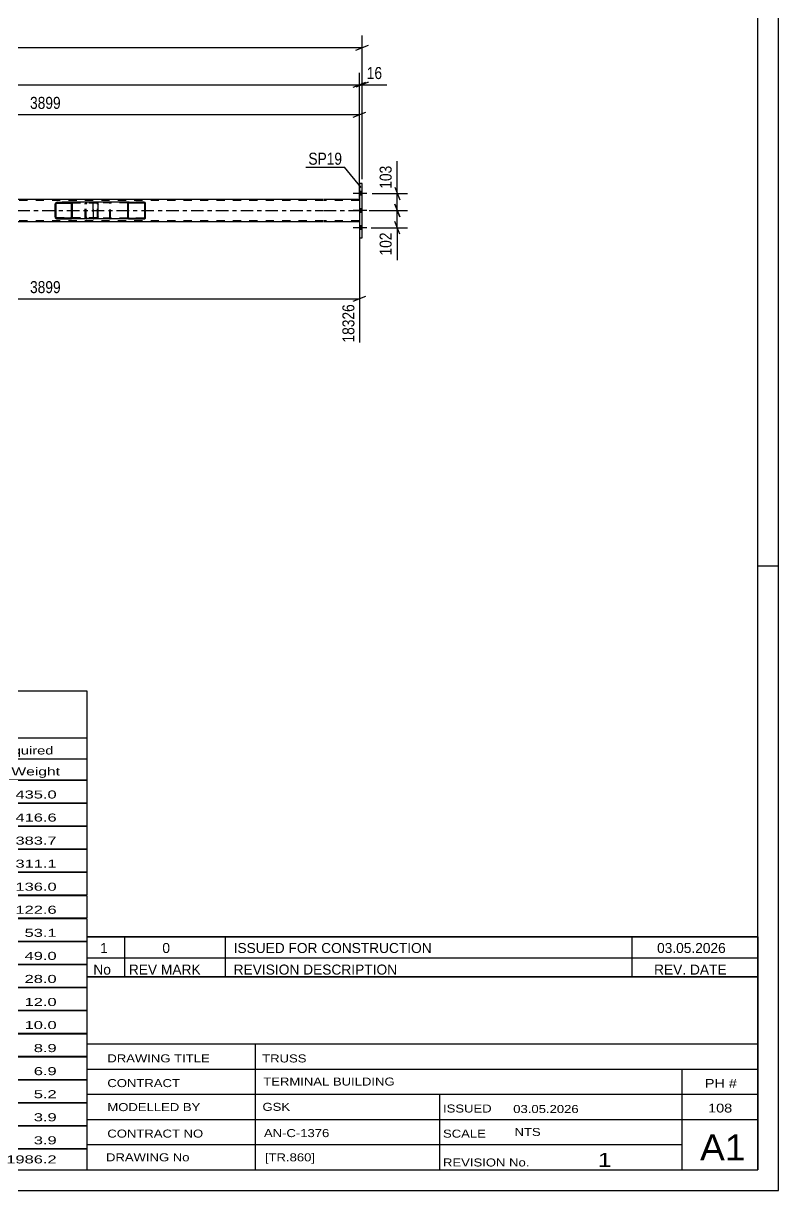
# Model space of a CAD drawing. Header units: millimetres. Extents: x 0 to 841, y 0 to 594.
# Drawn here: x 660.8 to 841, y 0 to 278.5 of the extents above; entities that cross this region are included whole.
import ezdxf

# ---------------------------------------------------------------- set-up
doc = ezdxf.new("R2010")
doc.units = ezdxf.units.MM
doc.linetypes.add('DXK_LINE_DOT2', pattern=[3.9198, 1.9599, -1.9599])
doc.linetypes.add('DXK_LINE_DOT3', pattern=[5.9187, 2.979, -0.9799, 0.9799, -0.9799])
doc.styles.add('Arial Narrow', font='ARIALN.TTF', dxfattribs={"height": 0.2})

# ---------------------------------------------------------------- blocks, each defined once
blk = doc.blocks.new('Unknown-815137657-15728')
at = {"color": 7, "linetype": 'Continuous'}
for p, q in [((676, 51.05), (676, 5)), ((676, 51.05), (836, 51.05)), ((836, 51), (836, 5)), ((676, 35), (836, 35)), ((716.14, 35), (716.14, 5)), ((676, 29), (836, 29)), ((818, 5.05), (818, 29.05)), ((676, 23), (836, 23)), ((760.14, 23), (760.14, 5)), ((676, 17), (836, 17)), ((676, 11), (818, 11)), ((676, 5), (836, 5))]:
    blk.add_line(p, q, dxfattribs=at)
at = {"color": 7, "style": 'Arial Narrow'}
for s, height, width, p in [('DRAWING TITLE', 1.9089, 1.425378, (680.88, 30.61)), ('TRUSS', 1.909, 1.425378, (717.81, 30.59)), ('CONTRACT', 1.909, 1.425378, (680.88, 24.71)), ('TERMINAL BUILDING', 1.9089, 1.425378, (718.06, 25.07)), ('MODELLED BY', 1.9089, 1.425378, (680.88, 18.98)), ('GSK', 1.909, 1.425378, (717.88, 19.04)), ('ISSUED', 1.909, 1.425378, (760.94, 18.64)), ('03.05.2026', 1.909, 1.425378, (777.69, 18.52)), ('CONTRACT NO', 1.9089, 1.425378, (680.88, 12.66)), ('AN-C-1376', 1.909, 1.425378, (718.23, 12.78)), ('SCALE', 1.909, 1.425378, (760.94, 12.65)), ('A1', 6.204, 1.25, (822.24, 7.2)), ('DRAWING No', 1.909, 1.425378, (680.56, 7)), ('[TR.860]', 1.909, 1.425378, (718.46, 6.99)), ('1', 3.34, 1.5, (797.91, 5.68)), ('REVISION No.', 1.9089, 1.425378, (760.94, 5.77))]:
    blk.add_text(s, height=height, dxfattribs=dict(at, width=width)).set_placement(p)
at = {"color": 7, "linetype": 'Continuous', "style": 'Arial Narrow'}
for s, height, width, p in [('PH #', 2.1, 1.42538, (823.4, 24.55)), ('108', 2.1, 1.42538, (824.19, 18.65)), ('NTS', 1.909, 1.425378, (778, 13.05))]:
    blk.add_text(s, height=height, dxfattribs=dict(at, width=width)).set_placement(p)
blk = doc.blocks.new('Unknown-815137657-1135')
at = {"color": 5, "linetype": 'Continuous'}
for p, q in [((841, 0), (841, 594)), ((836, 5), (836, 589)), ((841, 149), (836, 149)), ((5, 5), (836, 5)), ((0, 0), (841, 0))]:
    blk.add_line(p, q, dxfattribs=at)
blk = doc.blocks.new('Unknown-815137657-15729')
at = {"color": 7, "linetype": 'Continuous'}
for p, q in [((516, 119.25), (676, 119.25)), ((516, 108), (516, 119.25)), ((676, 119.25), (676, 108)), ((516, 108), (676, 108)), ((516, 108), (516, 103)), ((676, 108), (676, 103)), ((516, 103), (676, 103)), ((516, 103), (516, 98)), ((540, 103), (540, 98)), ((575.5, 103), (575.5, 98)), ((601.5, 103), (601.5, 98)), ((614.5, 103), (614.5, 98)), ((632, 103), (632, 98)), ((654, 103), (654, 98)), ((676, 103), (676, 98)), ((516, 98), (676, 98)), ((516, 97.95), (516, 92.55)), ((516, 97.95), (676, 97.95)), ((540, 98), (540, 92.5)), ((575.5, 98), (575.5, 92.5)), ((601.5, 98), (601.5, 92.5)), ((614.5, 98), (614.5, 92.5)), ((632, 98), (632, 92.5)), ((654, 98), (654, 92.5)), ((676, 97.95), (676, 92.55)), ((516, 92.55), (676, 92.55)), ((516, 92.45), (516, 87.05)), ((516, 92.45), (676, 92.45)), ((540, 92.5), (540, 87)), ((575.5, 92.5), (575.5, 87)), ((601.5, 92.5), (601.5, 87)), ((614.5, 92.5), (614.5, 87)), ((632, 92.5), (632, 87)), ((654, 92.5), (654, 87)), ((676, 92.45), (676, 87.05)), ((516, 87.05), (676, 87.05)), ((516, 86.95), (516, 81.55)), ((516, 86.95), (676, 86.95)), ((540, 87), (540, 81.5)), ((575.5, 87), (575.5, 81.5)), ((601.5, 87), (601.5, 81.5)), ((614.5, 87), (614.5, 81.5)), ((632, 87), (632, 81.5)), ((654, 87), (654, 81.5)), ((676, 86.95), (676, 81.55)), ((516, 81.55), (676, 81.55)), ((516, 81.45), (516, 76.05)), ((516, 81.45), (676, 81.45)), ((540, 81.5), (540, 76)), ((575.5, 81.5), (575.5, 76)), ((601.5, 81.5), (601.5, 76)), ((614.5, 81.5), (614.5, 76)), ((632, 81.5), (632, 76)), ((654, 81.5), (654, 76)), ((676, 81.45), (676, 76.05)), ((516, 76.05), (676, 76.05)), ((516, 75.95), (516, 70.55)), ((516, 75.95), (676, 75.95)), ((540, 76), (540, 70.5)), ((575.5, 76), (575.5, 70.5)), ((601.5, 76), (601.5, 70.5)), ((614.5, 76), (614.5, 70.5)), ((632, 76), (632, 70.5)), ((654, 76), (654, 70.5)), ((676, 75.95), (676, 70.55)), ((516, 70.55), (676, 70.55)), ((516, 70.45), (516, 65.05)), ((516, 70.45), (676, 70.45)), ((540, 70.5), (540, 65)), ((575.5, 70.5), (575.5, 65)), ((601.5, 70.5), (601.5, 65)), ((614.5, 70.5), (614.5, 65)), ((632, 70.5), (632, 65)), ((654, 70.5), (654, 65)), ((676, 70.45), (676, 65.05)), ((516, 65.05), (676, 65.05)), ((516, 64.95), (516, 59.55)), ((516, 64.95), (676, 64.95)), ((540, 65), (540, 59.5)), ((575.5, 65), (575.5, 59.5)), ((601.5, 65), (601.5, 59.5)), ((614.5, 65), (614.5, 59.5)), ((632, 65), (632, 59.5)), ((654, 65), (654, 59.5)), ((676, 64.95), (676, 59.55)), ((516, 59.55), (676, 59.55)), ((516, 59.45), (516, 54.05)), ((516, 59.45), (676, 59.45)), ((540, 59.5), (540, 54)), ((575.5, 59.5), (575.5, 54)), ((601.5, 59.5), (601.5, 54)), ((614.5, 59.5), (614.5, 54)), ((632, 59.5), (632, 54)), ((654, 59.5), (654, 54)), ((676, 59.45), (676, 54.05)), ((516, 54.05), (676, 54.05)), ((516, 53.95), (516, 48.55)), ((516, 53.95), (676, 53.95)), ((540, 54), (540, 48.5)), ((575.5, 54), (575.5, 48.5)), ((601.5, 54), (601.5, 48.5)), ((614.5, 54), (614.5, 48.5)), ((632, 54), (632, 48.5)), ((654, 54), (654, 48.5)), ((676, 53.95), (676, 48.55)), ((516, 48.55), (676, 48.55)), ((516, 48.45), (516, 43.05)), ((516, 48.45), (676, 48.45)), ((540, 48.5), (540, 43)), ((575.5, 48.5), (575.5, 43)), ((601.5, 48.5), (601.5, 43)), ((614.5, 48.5), (614.5, 43)), ((632, 48.5), (632, 43)), ((654, 48.5), (654, 43)), ((676, 48.45), (676, 43.05)), ((516, 43.05), (676, 43.05)), ((516, 42.95), (516, 37.55)), ((516, 42.95), (676, 42.95)), ((540, 43), (540, 37.5)), ((575.5, 43), (575.5, 37.5)), ((601.5, 43), (601.5, 37.5)), ((614.5, 43), (614.5, 37.5)), ((632, 43), (632, 37.5)), ((654, 43), (654, 37.5)), ((676, 42.95), (676, 37.55)), ((516, 37.55), (676, 37.55)), ((516, 37.45), (516, 32.05)), ((516, 37.45), (676, 37.45)), ((540, 37.5), (540, 32)), ((575.5, 37.5), (575.5, 32)), ((601.5, 37.5), (601.5, 32)), ((614.5, 37.5), (614.5, 32)), ((632, 37.5), (632, 32)), ((654, 37.5), (654, 32)), ((676, 37.45), (676, 32.05)), ((516, 32.05), (676, 32.05)), ((516, 31.95), (516, 26.55)), ((516, 31.95), (676, 31.95)), ((540, 32), (540, 26.5)), ((575.5, 32), (575.5, 26.5)), ((601.5, 32), (601.5, 26.5)), ((614.5, 32), (614.5, 26.5)), ((632, 32), (632, 26.5)), ((654, 32), (654, 26.5)), ((676, 31.95), (676, 26.55)), ((516, 26.55), (676, 26.55)), ((516, 26.45), (516, 21.05)), ((516, 26.45), (676, 26.45)), ((540, 26.5), (540, 21)), ((575.5, 26.5), (575.5, 21)), ((601.5, 26.5), (601.5, 21)), ((614.5, 26.5), (614.5, 21)), ((632, 26.5), (632, 21)), ((654, 26.5), (654, 21)), ((676, 26.45), (676, 21.05)), ((516, 21.05), (676, 21.05)), ((516, 20.95), (516, 15.55)), ((516, 20.95), (676, 20.95)), ((540, 21), (540, 15.5)), ((575.5, 21), (575.5, 15.5)), ((601.5, 21), (601.5, 15.5)), ((614.5, 21), (614.5, 15.5)), ((632, 21), (632, 15.5)), ((654, 21), (654, 15.5)), ((676, 20.95), (676, 15.55)), ((516, 15.55), (676, 15.55)), ((516, 15.45), (516, 10.05)), ((516, 15.45), (676, 15.45)), ((540, 15.5), (540, 10)), ((575.5, 15.5), (575.5, 10)), ((601.5, 15.5), (601.5, 10)), ((614.5, 15.5), (614.5, 10)), ((632, 15.5), (632, 10)), ((654, 15.5), (654, 10)), ((676, 15.45), (676, 10.05)), ((516, 10.05), (676, 10.05)), ((516, 10), (676, 10)), ((516, 10), (516, 5)), ((632, 10), (632, 5)), ((654, 10), (654, 5)), ((676, 10), (676, 5)), ((516, 5), (676, 5))]:
    blk.add_line(p, q, dxfattribs=at)
at = {"color": 7, "style": 'Arial Narrow'}
for s, height, width, p in [('GENERAL NOTES & WELD DETAILS :', 2.8633, 1.4, (517.15, 111.56)), ('REFER TYP DRAWING TYP-01', 1.9089, 1.6, (600.7, 111.66)), ("MATERIAL LIST FOR ASSEMBLY MK'D", 1.9089, 1.6, (517.15, 104.06)), ('TR860', 1.909, 1.794707, (609.9, 103.97)), ('1', 1.91, 1.794707, (638.08, 104.06)), ('No. Required', 1.9089, 1.6, (647.41, 104.06)), ('Mark', 1.909, 1.7, (517.34, 99)), ('Profile', 1.909, 1.7, (550.41, 99)), ('Material', 1.909, 1.7, (580.54, 99.06)), ('No.', 1.909, 1.7, (605.5, 99.06)), ('Length', 1.909, 1.7, (616, 99.06)), ('Area', 1.909, 1.7, (638.5, 99.06)), ('Weight', 1.909, 1.7, (658, 99.06))]:
    blk.add_text(s, height=height, dxfattribs=dict(at, width=width)).set_placement(p)
at = {"color": 7, "linetype": 'Continuous', "style": 'Arial Narrow'}
for s, height, width, p in [('BC181', 1.909, 1.794707, (517.5, 93.56)), ('SHS132*6', 1.909, 1.794707, (542, 93.56)), ('E350', 1.909, 1.794707, (581.74, 93.56)), ('1', 1.91, 1.794707, (605.86, 93.56)), ('18326', 1.909, 1.794707, (616.4, 93.56)), ('9.7', 1.909, 1.794707, (642.32, 93.56)), ('435.0', 1.909, 1.794707, (658.96, 93.56)), ('TR860', 1.909, 1.794707, (517.5, 88.06)), ('SHS100*8', 1.909, 1.794707, (542, 88.06)), ('E350', 1.909, 1.794707, (581.74, 88.06)), ('1', 1.91, 1.794707, (605.86, 88.06)), ('18028', 1.909, 1.794707, (616.4, 88.06)), ('7.2', 1.909, 1.794707, (642.32, 88.06)), ('416.6', 1.909, 1.794707, (658.96, 88.06)), ('M177', 1.909, 1.794707, (517.5, 82.56)), ('SHS100*6', 1.909, 1.794707, (542, 82.56)), ('E350', 1.909, 1.794707, (581.74, 82.56)), ('7', 1.91, 1.794707, (605.86, 82.56)), ('3167', 1.909, 1.794707, (618.58, 82.56)), ('1.2', 1.909, 1.794707, (642.32, 82.56)), ('383.7', 1.909, 1.794707, (658.96, 82.56)), ('M196', 1.909, 1.794707, (517.5, 77.06)), ('SHS100*4', 1.909, 1.794707, (542, 77.06)), ('E350', 1.909, 1.794707, (581.74, 77.06)), ('8', 1.91, 1.794707, (605.86, 77.06)), ('3261', 1.909, 1.794707, (618.58, 77.06)), ('1.3', 1.909, 1.794707, (642.32, 77.06)), ('311.1', 1.909, 1.794707, (658.96, 77.06)), ('SP20', 1.909, 1.794707, (517.5, 71.56)), ('PL20*380', 1.909, 1.794707, (542, 71.56)), ('E350', 1.909, 1.794707, (581.74, 71.56)), ('6', 1.91, 1.794707, (605.86, 71.56)), ('380', 1.909, 1.794707, (620.77, 71.56)), ('0.3', 1.909, 1.794707, (642.32, 71.56)), ('136.0', 1.909, 1.794707, (658.96, 71.56)), ('PL581', 1.909, 1.794707, (517.5, 66.06)), ('PL12*300', 1.909, 1.794707, (542, 66.06)), ('E350', 1.909, 1.794707, (581.74, 66.06)), ('14', 1.909, 1.794707, (604.76, 66.06)), ('310', 1.909, 1.794707, (620.77, 66.06)), ('0.2', 1.909, 1.794707, (642.32, 66.06)), ('122.6', 1.909, 1.794707, (658.96, 66.06)), ('SP19', 1.909, 1.794707, (517.5, 60.56)), ('PL16*325', 1.909, 1.794707, (542, 60.56)), ('E350', 1.909, 1.794707, (581.74, 60.56)), ('4', 1.91, 1.794707, (605.86, 60.56)), ('325', 1.909, 1.794707, (620.77, 60.56)), ('0.2', 1.909, 1.794707, (642.32, 60.56)), ('53.1', 1.909, 1.794707, (661.14, 60.56)), ('M1488', 1.909, 1.794707, (517.5, 55.06)), ('RHS100*100*6', 1.9089, 1.794707, (542, 55.06)), ('E350', 1.909, 1.794707, (581.74, 55.06)), ('14', 1.909, 1.794707, (604.76, 55.06)), ('198', 1.909, 1.794707, (620.77, 55.06)), ('0.1', 1.909, 1.794707, (642.32, 55.06)), ('49.0', 1.909, 1.794707, (661.14, 55.06)), ('TB74', 1.909, 1.794707, (517.5, 49.56)), ('RHS150*110*6', 1.9089, 1.794707, (542, 49.56)), ('E350', 1.909, 1.794707, (581.74, 49.56)), ('6', 1.91, 1.794707, (605.86, 49.56)), ('200', 1.909, 1.794707, (620.77, 49.56)), ('0.1', 1.909, 1.794707, (642.32, 49.56)), ('28.0', 1.909, 1.794707, (661.14, 49.56)), ('PL538', 1.909, 1.794707, (517.5, 44.06)), ('PL10*150', 1.909, 1.794707, (542, 44.06)), ('E350', 1.909, 1.794707, (581.74, 44.06)), ('6', 1.91, 1.794707, (605.86, 44.06)), ('170', 1.909, 1.794707, (620.77, 44.06)), ('0.1', 1.909, 1.794707, (642.32, 44.06)), ('12.0', 1.909, 1.794707, (661.14, 44.06)), ('ST33', 1.909, 1.794707, (517.5, 38.56)), ('PL8*100', 1.909, 1.794707, (542, 38.56)), ('E350', 1.909, 1.794707, (581.74, 38.56)), ('24', 1.909, 1.794707, (604.76, 38.56)), ('135', 1.909, 1.794707, (620.77, 38.56)), ('0.0', 1.909, 1.794707, (642.32, 38.56)), ('10.0', 1.909, 1.794707, (661.14, 38.56)), ('ST32', 1.909, 1.794707, (517.5, 33.06)), ('PL8*100', 1.909, 1.794707, (542, 33.06)), ('E350', 1.909, 1.794707, (581.74, 33.06)), ('24', 1.909, 1.794707, (604.76, 33.06)), ('121', 1.909, 1.794707, (620.77, 33.06)), ('0.0', 1.909, 1.794707, (642.32, 33.06)), ('8.9', 1.909, 1.794707, (663.33, 33.06)), ('M1545', 1.909, 1.794707, (517.5, 27.56)), ('RHS100*100*6', 1.9089, 1.794707, (542, 27.56)), ('E350', 1.909, 1.794707, (581.74, 27.56)), ('2', 1.91, 1.794707, (605.86, 27.56)), ('196', 1.909, 1.794707, (620.77, 27.56)), ('0.1', 1.909, 1.794707, (642.32, 27.56)), ('6.9', 1.909, 1.794707, (663.33, 27.56)), ('PL780', 1.909, 1.794707, (517.5, 22.06)), ('PL12*120', 1.909, 1.794707, (542, 22.06)), ('E350', 1.909, 1.794707, (581.74, 22.06)), ('2', 1.91, 1.794707, (605.86, 22.06)), ('230', 1.909, 1.794707, (620.77, 22.06)), ('0.1', 1.909, 1.794707, (642.32, 22.06)), ('5.2', 1.909, 1.794707, (663.33, 22.06)), ('M1489', 1.909, 1.794707, (517.5, 16.56)), ('RHS100*100*6', 1.9089, 1.794707, (542, 16.56)), ('E350', 1.909, 1.794707, (581.74, 16.56)), ('1', 1.91, 1.794707, (605.86, 16.56)), ('222', 1.909, 1.794707, (620.77, 16.56)), ('0.1', 1.909, 1.794707, (642.32, 16.56)), ('3.9', 1.909, 1.794707, (663.33, 16.56)), ('M1535', 1.909, 1.794707, (517.5, 11.06)), ('RHS100*100*6', 1.9089, 1.794707, (542, 11.06)), ('E350', 1.909, 1.794707, (581.74, 11.06)), ('1', 1.91, 1.794707, (605.86, 11.06)), ('220', 1.909, 1.794707, (620.77, 11.06)), ('0.1', 1.909, 1.794707, (642.32, 11.06)), ('3.9', 1.909, 1.794707, (663.33, 11.06)), ('Total', 1.909, 1.7, (618.33, 6.5)), ('44.9', 1.909, 1.794707, (639.64, 6.5)), ('1986.2', 1.909, 1.794707, (656.77, 6.5))]:
    blk.add_text(s, height=height, dxfattribs=dict(at, width=width)).set_placement(p)
blk = doc.blocks.new('Unknown-815137657-15731')
at = {"color": 7, "linetype": 'Continuous'}
for p, q in [((676, 60.55), (836, 60.55)), ((836, 60.55), (676, 60.55)), ((676, 60.55), (676, 55.55)), ((685, 60.55), (685, 55.55)), ((709, 60.55), (709, 55.55)), ((806, 60.55), (806, 55.55)), ((836, 60.55), (836, 55.55)), ((676, 55.55), (836, 55.55)), ((676, 55.55), (676, 51.05)), ((676, 55.55), (836, 55.55)), ((685, 55.55), (685, 51.05)), ((709, 55.55), (709, 51.05)), ((806, 55.55), (806, 51.05)), ((836, 55.55), (836, 51.05)), ((836, 51.05), (676, 51.05))]:
    blk.add_line(p, q, dxfattribs=at)
at = {"color": 7, "linetype": 'Continuous', "style": 'Arial Narrow'}
for s, height, width, p in [('1', 2.39, 1.196471, (679.16, 56.7)), ('0', 2.39, 1.196471, (694, 56.7)), ('ISSUED FOR CONSTRUCTION', 2.3861, 1.196471, (711, 56.7)), ('03.05.2026', 2.386, 1.196471, (812, 56.7)), ('No', 2.386, 1.2, (677.54, 51.55)), ('REV MARK', 2.386, 1.2, (686, 51.55)), ('REVISION DESCRIPTION', 2.3861, 1.2, (711, 51.55)), ('REV. DATE', 2.386, 1.2, (811.28, 51.55))]:
    blk.add_text(s, height=height, dxfattribs=dict(at, width=width)).set_placement(p)
blk = doc.blocks.new('Part-815137657-5983 - 5882')
at = {"color": 2, "linetype": 'Continuous'}
for p, q in [((741.64, 240.32), (741, 240.32)), ((741, 240.32), (741, 227.32)), ((741.64, 227.32), (741.64, 240.32)), ((741, 227.32), (741.64, 227.32))]:
    blk.add_line(p, q, dxfattribs=at)
blk = doc.blocks.new('Part-815137657-5951 - 5882')
at = {"linetype": 'Continuous'}
h = blk.add_hatch(dxfattribs=at)
h.set_pattern_fill('', scale=0.7, style=0, pattern_type=0)
h.set_pattern_definition([(45, (672.5586, 235.52), (-1.57154, 1.57154), [])])
h.paths.add_polyline_path([(672.6, 235.34), (672.56, 235.52), (672.45, 235.68), (672.29, 235.78), (672.09, 235.82), (668.91, 235.82), (668.72, 235.78), (668.55, 235.68), (668.45, 235.52), (668.41, 235.34), (668.41, 232.3), (668.45, 232.11), (668.55, 231.96), (668.72, 231.85), (668.91, 231.82), (672.09, 231.82), (672.29, 231.85), (672.45, 231.96), (672.56, 232.11), (672.6, 232.3)])
h.paths.add_polyline_path([(672.33, 232.2), (672.27, 232.13), (672.19, 232.07), (672.09, 232.06), (668.91, 232.06), (668.81, 232.07), (668.73, 232.13), (668.68, 232.2), (668.66, 232.3), (668.66, 235.34), (668.68, 235.43), (668.73, 235.51), (668.81, 235.56), (668.91, 235.58), (672.09, 235.58), (672.19, 235.56), (672.27, 235.51), (672.33, 235.43), (672.35, 235.34), (672.35, 232.3)])
at = {"color": 2, "linetype": 'Continuous'}
for p, q in [((668.45, 235.52), (668.41, 235.34)), ((668.41, 232.3), (668.41, 235.34)), ((668.66, 235.34), (668.68, 235.43)), ((668.66, 232.3), (668.66, 235.34)), ((668.68, 235.43), (668.73, 235.51)), ((668.91, 235.82), (668.72, 235.78)), ((668.73, 235.51), (668.81, 235.56)), ((668.81, 235.56), (668.91, 235.58)), ((668.91, 235.82), (672.09, 235.82)), ((668.91, 235.58), (672.09, 235.58)), ((678.39, 235.82), (672.09, 235.82)), ((672.29, 235.78), (672.09, 235.82)), ((672.09, 235.58), (672.19, 235.56)), ((672.19, 235.56), (672.27, 235.51)), ((672.27, 235.51), (672.33, 235.43)), ((672.33, 235.43), (672.35, 235.34)), ((672.35, 232.3), (672.35, 235.34)), ((672.6, 235.34), (672.56, 235.52)), ((672.6, 232.3), (672.6, 235.34)), ((678.39, 235.82), (678.5, 235.78)), ((678.5, 235.78), (678.59, 235.68)), ((678.59, 235.68), (678.64, 235.52)), ((678.64, 235.52), (678.67, 235.34)), ((678.67, 232.3), (678.67, 235.34)), ((668.41, 232.3), (668.45, 232.11)), ((668.68, 232.2), (668.66, 232.3)), ((668.73, 232.13), (668.68, 232.2)), ((668.72, 231.85), (668.91, 231.82)), ((668.81, 232.07), (668.73, 232.13)), ((668.91, 232.06), (668.81, 232.07)), ((668.91, 232.06), (672.09, 232.06)), ((668.91, 231.82), (672.09, 231.82)), ((672.19, 232.07), (672.09, 232.06)), ((672.09, 231.82), (672.29, 231.85)), ((678.39, 231.82), (672.09, 231.82)), ((672.27, 232.13), (672.19, 232.07)), ((672.33, 232.2), (672.27, 232.13)), ((672.35, 232.3), (672.33, 232.2)), ((672.56, 232.11), (672.6, 232.3)), ((678.5, 231.85), (678.39, 231.82)), ((678.59, 231.96), (678.5, 231.85)), ((678.64, 232.11), (678.59, 231.96)), ((678.67, 232.3), (678.64, 232.11))]:
    blk.add_line(p, q, dxfattribs=at)
at = {"color": 7, "linetype": 'DXK_LINE_DOT2'}
for p, q in [((672.09, 235.82), (668.91, 235.82)), ((678.39, 235.58), (668.91, 235.58)), ((675.56, 235.34), (675.6, 235.52)), ((675.56, 232.3), (675.56, 235.34)), ((675.83, 235.43), (675.81, 235.34)), ((675.81, 232.3), (675.81, 235.34)), ((675.88, 235.51), (675.83, 235.43)), ((675.87, 235.78), (676.06, 235.82)), ((675.96, 235.56), (675.88, 235.51)), ((676.06, 235.58), (675.96, 235.56)), ((677.4, 235.58), (677.4, 235.82)), ((678.45, 235.56), (678.39, 235.58)), ((678.49, 235.51), (678.45, 235.56)), ((678.52, 235.43), (678.49, 235.51)), ((678.53, 235.34), (678.52, 235.43)), ((678.53, 232.3), (678.53, 235.34)), ((678.39, 232.06), (668.91, 232.06)), ((672.09, 231.82), (668.91, 231.82)), ((675.6, 232.11), (675.56, 232.3)), ((675.81, 232.3), (675.83, 232.2)), ((675.83, 232.2), (675.88, 232.13)), ((676.06, 231.82), (675.87, 231.85)), ((675.88, 232.13), (675.96, 232.07)), ((675.96, 232.07), (676.06, 232.06)), ((677.4, 231.82), (677.4, 232.06)), ((678.39, 232.06), (678.45, 232.07)), ((678.45, 232.07), (678.49, 232.13)), ((678.49, 232.13), (678.52, 232.2)), ((678.52, 232.2), (678.53, 232.3))]:
    blk.add_line(p, q, dxfattribs=at)
at = {"color": 2, "linetype": 'Continuous'}
for centre, start, end in [((668.9, 235.32), 111.1941, 156.1506), ((672.11, 235.32), 23.8494, 68.8059), ((668.9, 232.31), 203.8494, 248.8059), ((672.11, 232.31), 291.1941, 336.1506)]:
    blk.add_arc(centre, 0.492, start, end, dxfattribs=at)
at = {"color": 7, "linetype": 'DXK_LINE_DOT2'}
for centre, start, end in [((676.05, 235.32), 111.1941, 156.1506), ((676.05, 232.31), 203.8494, 248.8059)]:
    blk.add_arc(centre, 0.492, start, end, dxfattribs=at)
blk = doc.blocks.new('Part-815137657-5960 - 5882')
at = {"linetype": 'Continuous'}
h = blk.add_hatch(dxfattribs=at)
h.set_pattern_fill('', scale=0.7, style=0, pattern_type=0)
h.set_pattern_definition([(45, (689.9823, 235.6187), (-1.57154, 1.57154), [])])
h.paths.add_polyline_path([(690.01, 235.5), (689.98, 235.62), (689.91, 235.72), (689.8, 235.79), (689.67, 235.82), (686.09, 235.82), (685.96, 235.79), (685.85, 235.72), (685.78, 235.62), (685.75, 235.5), (685.75, 232.14), (685.78, 232.01), (685.85, 231.91), (685.96, 231.84), (686.09, 231.82), (689.67, 231.82), (689.8, 231.84), (689.91, 231.91), (689.98, 232.01), (690.01, 232.14)])
h.paths.add_polyline_path([(689.82, 232.08), (689.79, 232.02), (689.73, 231.99), (689.67, 231.98), (686.09, 231.98), (686.03, 231.99), (685.97, 232.02), (685.93, 232.08), (685.92, 232.14), (685.92, 235.5), (685.93, 235.56), (685.97, 235.61), (686.03, 235.64), (686.09, 235.66), (689.67, 235.66), (689.73, 235.64), (689.79, 235.61), (689.82, 235.56), (689.84, 235.5), (689.84, 232.14)])
at = {"color": 7, "linetype": 'DXK_LINE_DOT2'}
for p, q in [((677.4, 235.5), (677.43, 235.62)), ((677.4, 235.5), (677.4, 232.14)), ((677.59, 235.56), (677.57, 235.5)), ((677.57, 232.14), (677.57, 235.5)), ((677.62, 235.61), (677.59, 235.56)), ((677.61, 235.79), (677.74, 235.82)), ((677.68, 235.64), (677.62, 235.61)), ((677.74, 235.66), (677.68, 235.64)), ((678.39, 235.82), (677.74, 235.82)), ((689.67, 235.66), (677.74, 235.66)), ((681.32, 235.82), (681.45, 235.79)), ((681.38, 235.64), (681.32, 235.66)), ((681.44, 235.61), (681.38, 235.64)), ((681.48, 235.56), (681.44, 235.61)), ((681.49, 235.5), (681.48, 235.56)), ((681.49, 232.14), (681.49, 235.5)), ((681.63, 235.62), (681.66, 235.5)), ((681.66, 232.14), (681.66, 235.5)), ((689.67, 235.82), (686.09, 235.82)), ((677.41, 232.11), (677.4, 232.14)), ((677.43, 232.01), (677.41, 232.11)), ((677.57, 232.14), (677.59, 232.08)), ((677.59, 232.08), (677.62, 232.02)), ((677.74, 231.82), (677.61, 231.84)), ((677.62, 232.02), (677.68, 231.99)), ((677.68, 231.99), (677.74, 231.98)), ((689.67, 231.98), (677.74, 231.98)), ((678.39, 231.82), (677.74, 231.82)), ((681.32, 231.98), (681.38, 231.99)), ((681.45, 231.84), (681.32, 231.82)), ((681.38, 231.99), (681.44, 232.02)), ((681.44, 232.02), (681.48, 232.08)), ((681.48, 232.08), (681.49, 232.14)), ((681.66, 232.14), (681.63, 232.01)), ((689.67, 231.82), (686.09, 231.82))]:
    blk.add_line(p, q, dxfattribs=at)
at = {"color": 2, "linetype": 'Continuous'}
for p, q in [((686.09, 235.82), (678.39, 235.82)), ((685.78, 235.62), (685.75, 235.5)), ((685.75, 232.14), (685.75, 235.5)), ((685.92, 235.5), (685.93, 235.56)), ((685.92, 232.14), (685.92, 235.5)), ((685.93, 235.56), (685.97, 235.61)), ((686.09, 235.82), (685.96, 235.79)), ((685.97, 235.61), (686.03, 235.64)), ((686.03, 235.64), (686.09, 235.66)), ((686.09, 235.82), (689.67, 235.82)), ((686.09, 235.66), (689.67, 235.66)), ((689.8, 235.79), (689.67, 235.82)), ((689.67, 235.66), (689.73, 235.64)), ((689.73, 235.64), (689.79, 235.61)), ((689.79, 235.61), (689.82, 235.56)), ((689.82, 235.56), (689.84, 235.5)), ((689.84, 232.14), (689.84, 235.5)), ((690.01, 235.5), (689.98, 235.62)), ((690.01, 232.14), (690.01, 235.5)), ((686.09, 231.82), (678.39, 231.82)), ((685.75, 232.14), (685.78, 232.01)), ((685.93, 232.08), (685.92, 232.14)), ((685.97, 232.02), (685.93, 232.08)), ((685.96, 231.84), (686.09, 231.82)), ((686.03, 231.99), (685.97, 232.02)), ((686.09, 231.98), (686.03, 231.99)), ((686.09, 231.98), (689.67, 231.98)), ((686.09, 231.82), (689.67, 231.82)), ((689.73, 231.99), (689.67, 231.98)), ((689.67, 231.82), (689.8, 231.84)), ((689.79, 232.02), (689.73, 231.99)), ((689.82, 232.08), (689.79, 232.02)), ((689.84, 232.14), (689.82, 232.08)), ((689.98, 232.01), (690.01, 232.14))]:
    blk.add_line(p, q, dxfattribs=at)
at = {"color": 7, "linetype": 'DXK_LINE_DOT2'}
for centre, start, end in [((677.73, 235.48), 110.7583, 155.68), ((681.33, 235.48), 24.32, 69.2417), ((677.73, 232.15), 204.32, 249.2417), ((681.33, 232.15), 290.7583, 335.68)]:
    blk.add_arc(centre, 0.331, start, end, dxfattribs=at)
at = {"color": 2, "linetype": 'Continuous'}
for centre, start, end in [((686.08, 235.48), 110.7583, 155.68), ((689.68, 235.48), 24.32, 69.2417), ((686.08, 232.15), 204.32, 249.2417), ((689.68, 232.15), 290.7583, 335.68)]:
    blk.add_arc(centre, 0.331, start, end, dxfattribs=at)
blk = doc.blocks.new('Part-815137657-6059 - 5882')
at = {"color": 7, "linetype": 'DXK_LINE_DOT2'}
for p, q in [((732.38, 236.22), (73.46, 236.22)), ((741, 236.22), (732.48, 236.22)), ((741, 236.46), (741, 231.18)), ((732.38, 231.42), (73.46, 231.42)), ((741, 231.42), (732.48, 231.42))]:
    blk.add_line(p, q, dxfattribs=at)
at = {"color": 2, "linetype": 'Continuous'}
for p, q in [((732.38, 236.46), (596.39, 236.46)), ((741, 236.46), (732.48, 236.46)), ((732.38, 231.18), (596.39, 231.18)), ((741, 231.18), (732.48, 231.18))]:
    blk.add_line(p, q, dxfattribs=at)
at = {"color": 7, "linetype": 'DXK_LINE_DOT3'}
for p, q in [((73.46, 233.82), (732.38, 233.82)), ((732.48, 233.82), (741, 233.82))]:
    blk.add_line(p, q, dxfattribs=at)
blk = doc.blocks.new('Bolt-815137657-6137 - 5882')
at = {"linetype": 'Continuous'}
for points in [[(741.64, 237.48), (741.64, 238.36), (741, 238.36), (741, 237.48)], [(741.64, 237.48), (741.64, 238.36), (741, 238.36), (741, 237.48)], [(741.64, 237.48), (741.64, 238.36), (741, 238.36), (741, 237.48)], [(741.64, 233.38), (741.64, 234.26), (741, 234.26), (741, 233.38)], [(741.64, 233.38), (741.64, 234.26), (741, 234.26), (741, 233.38)], [(741.64, 229.28), (741.64, 230.16), (741, 230.16), (741, 229.28)], [(741.64, 229.28), (741.64, 230.16), (741, 230.16), (741, 229.28)], [(741.64, 229.28), (741.64, 230.16), (741, 230.16), (741, 229.28)]]:
    blk.add_hatch(color=1, dxfattribs=at).paths.add_polyline_path(points)
at = {"color": 1, "linetype": 'Continuous'}
for p, q in [((742.8, 237.92), (739.48, 237.92)), ((742.8, 237.92), (739.48, 237.92)), ((742.8, 237.92), (739.48, 237.92)), ((741.64, 238.36), (741, 238.36)), ((741.64, 238.36), (741, 238.36)), ((741.64, 238.36), (741, 238.36)), ((741.64, 237.48), (741, 237.48)), ((741.64, 237.48), (741, 237.48)), ((741.64, 237.48), (741, 237.48)), ((741.64, 234.26), (741, 234.26)), ((741.64, 234.26), (741, 234.26)), ((742.8, 233.82), (739.48, 233.82)), ((742.8, 233.82), (739.48, 233.82)), ((741.64, 233.38), (741, 233.38)), ((741.64, 233.38), (741, 233.38)), ((742.8, 229.72), (739.48, 229.72)), ((742.8, 229.72), (739.48, 229.72)), ((742.8, 229.72), (739.48, 229.72)), ((741.64, 230.16), (741, 230.16)), ((741.64, 230.16), (741, 230.16)), ((741.64, 230.16), (741, 230.16)), ((741.64, 229.28), (741, 229.28)), ((741.64, 229.28), (741, 229.28)), ((741.64, 229.28), (741, 229.28))]:
    blk.add_line(p, q, dxfattribs=at)
blk = doc.blocks.new('StraightDimension-815137657-12217 - 5882')
at = {"color": 7, "linetype": 'Continuous'}
for p, q in [((744.04, 237.92), (752.44, 237.92)), ((749.44, 239.42), (750.64, 236.42)), ((750.04, 233.82), (750.04, 237.92)), ((750.64, 232.32), (749.44, 235.32)), ((743.36, 233.82), (752.44, 233.82))]:
    blk.add_line(p, q, dxfattribs=at)
at = {"color": 0}
blk.add_wipeout([(749.29, 245.13), (745.09, 245.13), (745.09, 238.44), (749.29, 238.44)], dxfattribs=at)
at = {"color": 7, "linetype": 'Continuous'}
blk.add_line((750.04, 237.92), (750.04, 245.65), dxfattribs=at)
blk.add_line((750.04, 237.92), (750.04, 245.65), dxfattribs=at)
at = {"color": 3, "style": 'Arial Narrow'}
blk.add_text('103', height=2.863, rotation=90.0002, dxfattribs=at).set_placement((748.69, 239.04))
blk = doc.blocks.new('StraightDimension-815137657-6296 - 5882')
at = {"color": 7, "linetype": 'Continuous'}
for p, q in [((741, 230.56), (741, 202.35)), ((591.18, 221.78), (591.18, 202.35)), ((592.68, 213.39), (589.68, 212.19)), ((591.18, 212.79), (741, 212.79)), ((739.5, 212.19), (742.5, 213.39))]:
    blk.add_line(p, q, dxfattribs=at)
at = {"color": 0}
blk.add_wipeout([(670.35, 213.54), (670.35, 217.74), (661.84, 217.74), (661.84, 213.54)], dxfattribs=at)
at = {"color": 0, "linetype": 'Continuous'}
blk.add_wipeout([(740.4, 212.09), (736.2, 212.09), (736.2, 201.75), (740.4, 201.75)], dxfattribs=at)
at = {"color": 3, "style": 'Arial Narrow'}
blk.add_text('3899', height=2.863, dxfattribs=at).set_placement((662.44, 214.14))
at = {"color": 3, "linetype": 'Continuous', "style": 'Arial Narrow'}
blk.add_text('18326', height=2.863, rotation=90.0002, dxfattribs=at).set_placement((739.8, 202.35))
blk = doc.blocks.new('StraightDimension-815137657-9470 - 5882')
at = {"color": 7, "linetype": 'Continuous'}
for p, q in [((741, 241.32), (741, 266.71)), ((741.64, 241.32), (741.64, 266.71)), ((739.5, 263.26), (742.5, 264.46)), ((743.14, 264.46), (740.14, 263.26)), ((741, 263.86), (741.64, 263.86))]:
    blk.add_line(p, q, dxfattribs=at)
at = {"color": 0}
blk.add_wipeout([(747.02, 264.61), (747.02, 268.81), (742.16, 268.81), (742.16, 264.61)], dxfattribs=at)
at = {"color": 7, "linetype": 'Continuous'}
blk.add_line((741.64, 263.86), (747.55, 263.86), dxfattribs=at)
blk.add_line((741.64, 263.86), (747.55, 263.86), dxfattribs=at)
at = {"color": 3, "style": 'Arial Narrow'}
blk.add_text('16', height=2.863, dxfattribs=at).set_placement((742.76, 265.21))
blk = doc.blocks.new('StraightDimension-815137657-6316 - 5882')
at = {"color": 7, "linetype": 'Continuous'}
for p, q in [((740.14, 272.12), (743.14, 273.32)), ((741.64, 241.32), (741.64, 275.57)), ((64.2, 272.72), (741.64, 272.72))]:
    blk.add_line(p, q, dxfattribs=at)
blk = doc.blocks.new('StraightDimension-815137657-6337 - 5882')
at = {"color": 7, "linetype": 'Continuous'}
for p, q in [((591.18, 245.86), (591.18, 259.59)), ((741, 236.76), (741, 259.59)), ((592.68, 257.34), (589.68, 256.14)), ((591.18, 256.74), (741, 256.74)), ((739.5, 256.14), (742.5, 257.34))]:
    blk.add_line(p, q, dxfattribs=at)
at = {"color": 0}
blk.add_wipeout([(670.35, 257.49), (670.35, 261.69), (661.84, 261.69), (661.84, 257.49)], dxfattribs=at)
at = {"color": 3, "style": 'Arial Narrow'}
blk.add_text('3899', height=2.863, dxfattribs=at).set_placement((662.44, 258.09))
blk = doc.blocks.new('StraightDimension-815137657-9471 - 5882')
at = {"color": 7, "linetype": 'Continuous'}
for p, q in [((741, 241.32), (741, 266.71)), ((64.84, 263.86), (741, 263.86)), ((739.5, 263.26), (742.5, 264.46))]:
    blk.add_line(p, q, dxfattribs=at)
blk = doc.blocks.new('StraightDimension-815137657-12218 - 5882')
at = {"color": 7, "linetype": 'Continuous'}
for p, q in [((749.44, 235.32), (750.64, 232.32)), ((743.36, 233.82), (752.44, 233.82)), ((750.64, 228.22), (749.44, 231.22)), ((750.04, 229.72), (750.04, 233.82)), ((743.8, 229.72), (752.44, 229.72))]:
    blk.add_line(p, q, dxfattribs=at)
at = {"color": 0}
blk.add_wipeout([(749.29, 229.19), (745.09, 229.19), (745.09, 222.51), (749.29, 222.51)], dxfattribs=at)
at = {"color": 7, "linetype": 'Continuous'}
blk.add_line((750.04, 229.72), (750.04, 221.98), dxfattribs=at)
blk.add_line((750.04, 229.72), (750.04, 221.98), dxfattribs=at)
at = {"color": 3, "style": 'Arial Narrow'}
blk.add_text('102', height=2.863, rotation=90.0002, dxfattribs=at).set_placement((748.69, 223.11))
blk = doc.blocks.new('Mark-815137657-5979 - 5882')
at = {"color": 0}
blk.add_wipeout([(736.87, 244.77), (736.87, 247.77), (728.83, 247.77), (728.83, 244.77)], dxfattribs=at)
blk.add_wipeout([(736.87, 244.77), (736.87, 247.77), (728.83, 247.77), (728.83, 244.77)], dxfattribs=at)
at = {"color": 30, "linetype": 'Continuous'}
for p in [(728.23, 244.17), (741.41, 239.35)]:
    blk.add_line(p, (737.47, 244.17), dxfattribs=at)
at = {"color": 3, "style": 'Arial Narrow'}
blk.add_text('SP19', height=2.863, dxfattribs=at).set_placement((728.83, 244.77))

msp = doc.modelspace()

# ---------------------------------------------------------------- block references
for name in ['Unknown-815137657-1135', 'Part-815137657-5983 - 5882', 'Bolt-815137657-6137 - 5882', 'Part-815137657-6059 - 5882', 'Part-815137657-5951 - 5882', 'Part-815137657-5960 - 5882', 'Unknown-815137657-15729', 'Unknown-815137657-15731', 'Unknown-815137657-15728']:
    msp.add_blockref(name, (0, 0))

# ---------------------------------------------------------------- next in the draw order: block references
for name in ['StraightDimension-815137657-12217 - 5882', 'StraightDimension-815137657-6296 - 5882']:
    msp.add_blockref(name, (0, 0))

# ---------------------------------------------------------------- next in the draw order: block references
for name in ['StraightDimension-815137657-9470 - 5882', 'StraightDimension-815137657-12218 - 5882']:
    msp.add_blockref(name, (0, 0))

# ---------------------------------------------------------------- next in the draw order: block references
msp.add_blockref('StraightDimension-815137657-6316 - 5882', (0, 0))

# ---------------------------------------------------------------- next in the draw order: block references
msp.add_blockref('StraightDimension-815137657-6337 - 5882', (0, 0))

# ---------------------------------------------------------------- next in the draw order: block references
msp.add_blockref('StraightDimension-815137657-9471 - 5882', (0, 0))

# ---------------------------------------------------------------- next in the draw order: block references
msp.add_blockref('Mark-815137657-5979 - 5882', (0, 0))

doc.saveas('drawing.dxf')
